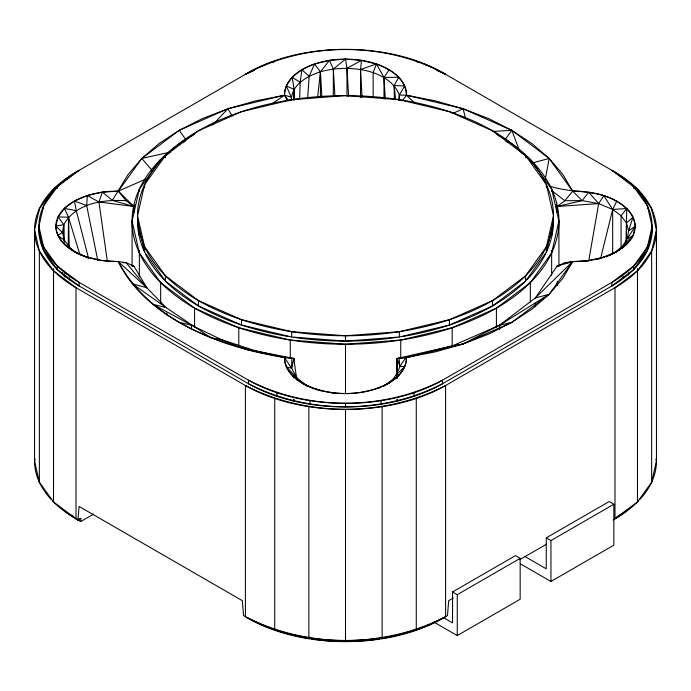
<?xml version="1.0" encoding="UTF-8"?>
<svg xmlns="http://www.w3.org/2000/svg" width="691" height="691" viewBox="0 0 691 691"><rect width="100%" height="100%" fill="white"/><g stroke="black" fill="none" stroke-linecap="round" stroke-linejoin="round"><path stroke-width="1.04" d="M320.434 97.621L320.443 71.769L314.578 63.995C300.706 69.022 285.029 78.783 284.537 95.211L287.326 100.903M333.321 95.963L333.33 69.04L329.477 60.376L314.578 63.995L309.153 76.269L307.625 98.804M346.977 96.256L346.986 68.254L345.5 59.132L329.477 60.376L320.443 71.769C307.659 75.941 291.187 84.673 291.464 100.074M360.538 97.466L360.547 69.463L361.523 60.376L345.5 59.132A60.981 35.206 0 0 0 284.537 95.211L272.202 103.702M373.149 97.371L373.149 72.598L376.422 63.995C390.294 69.022 405.971 78.783 406.463 95.211L415.058 103.27M317.584 97.431L320.443 71.769C337.657 67.036 356.107 67.234 373.149 72.598C384.222 76.649 395.14 83.481 399.355 95.047L406.463 95.211L435.572 100.921L463.143 108.772L488.701 118.636L511.815 130.34L532.087 143.685L549.172 158.446L572.666 191.165A60.981 35.206 0 0 1 635.15 226.363L633.008 235.614L622.505 246.16L622.505 248.319L622.505 246.16L635.15 226.363C633.897 209.848 617.892 200.468 603.787 195.588C585.968 190.457 567.19 192.046 549.483 186.043M293.718 401.609L293.718 399.458M293.77 377.882L293.77 375.723M63.71 238.645L63.762 224.67C75.561 203.094 103.788 199.258 126.09 200.718L133.942 206.479L133.942 211.878M293.623 401.575L293.632 399.424M293.545 401.54L293.563 399.389M64.246 275.89L64.263 273.74M68.271 246.307L68.495 217.233L64.444 208.345L74.429 201.064L87.36 195.544L102.346 192.167L118.334 191.165L145.87 179.012M609.047 255.506C618.644 251.17 627.713 244.942 633.008 235.614L627.238 238.723L628.594 230.837L635.15 226.363A60.981 35.206 0 0 1 572.666 261.561L562.776 278.361L549.172 294.28L532.087 309.041L511.815 322.386L488.701 334.09L463.143 343.954L452.294 345.906L406.463 357.515A60.981 35.206 0 0 1 345.5 393.585A60.981 35.206 0 0 1 284.537 357.515A235.199 135.79 0 0 1 118.334 261.561A60.981 35.206 0 0 1 55.85 226.363A60.981 35.206 0 0 1 118.334 191.165L133.942 206.479L133.899 211.869L133.942 206.479L135.151 204.717M294.003 100.126L294.072 89.355L292.198 77.245L300.179 82.264L299.626 99.461M293.96 100.152L294.072 89.355L286.29 85.934L291.239 97.111L291.723 100.307M69.471 279.907L69.506 277.756M557.058 211.878L557.058 206.479L564.91 200.718L582.185 200.606L598.665 203.62L612.667 209.468L626.728 208.509L626.046 241.34M606.24 256.897L616.752 251.559L603.787 257.138L588.741 260.55L572.666 261.561L549.172 294.28L499.498 325.228L452.294 345.906L397.187 358.465L396.962 378.331M211.601 337.795L221.906 339.851L256.387 351.054L284.537 357.515C284.796 370.998 296.068 380.059 307.003 385.941L296.88 377.856L291.645 368.346L291.852 358.37C225.853 347.737 151.977 324.338 118.334 261.561L102.018 260.516L86.781 256.992L79.275 254.262L88.603 258.209M399.251 100.031L399.355 95.047L404.71 85.934L394.12 85.537L394.38 99.513M133.821 211.861L133.942 206.479L112.383 200.364L102.346 192.167L98.96 202.005L107.399 261.699M296.828 380.015L293.813 358.465L256.387 351.054M97.742 260.317L86.669 205.529L87.36 195.544L98.96 202.005L133.942 206.479M613.098 519.96L637.482 501.942L651.63 482.232L656.45 461.078L656.45 229.922L651.63 208.768L637.482 189.058L614.99 172.128L442.516 72.555C382.874 41.831 308.126 41.831 248.484 72.555L76.01 172.128L53.518 189.058L39.37 208.768L34.55 229.922L34.55 461.078L39.37 482.232L53.518 501.942L76.01 518.872L77.902 519.96L79.094 506.425L242.325 600.669L243.508 615.577L245.4 616.666C306.942 648.365 384.058 648.365 445.6 616.666L447.492 615.577L448.675 600.669L453.339 597.974M64.315 510.563A137.198 79.215 0 0 0 79.094 520.651L80.692 521.575L80.985 518.19L77.902 519.96M398.75 100.359L399.355 95.047M300.179 82.264L301.855 69.756L309.153 76.269M588.697 261.034L598.665 203.62L603.787 195.588L612.667 209.468L621.071 215.73L626.495 223.012L628.594 230.837L633.008 217.112L626.495 223.012L626.495 240.243M545.208 179.591L549.172 158.446L511.815 130.34L463.143 108.772L406.463 95.211A60.981 35.206 0 0 0 345.5 59.132L333.33 69.04L334.928 95.868M307.003 385.941L292.44 375.731L296.88 377.856L286.35 366.938L291.645 368.346L293.813 358.465L284.537 357.515L246.048 349.421L221.906 339.851L191.502 325.228L152.849 304.265L166.186 307.676L210.574 337.588M38.903 229.922A137.198 79.215 0 0 0 79.094 285.927L57.284 269.525L43.585 250.418L38.903 229.922L38.903 226.363L43.585 205.858L57.284 186.76L79.094 170.349A137.198 79.215 0 0 0 79.094 282.377L79.094 285.927L248.484 383.73C308.126 414.445 382.874 414.445 442.516 383.73L611.906 285.927L633.716 269.525L647.415 250.418L652.097 229.922L652.097 226.363L647.415 205.858L633.716 186.76L611.906 170.349A137.198 79.215 0 0 1 611.906 282.377L611.906 285.927A137.198 79.215 0 0 0 652.097 229.922M34.55 461.078L35.008 459.066M132.076 265.275L132.076 221.025L139.349 189.135L160.666 159.422L169.995 152.4M137.518 215.696L144.609 184.618L165.382 155.656L198.438 130.789L241.513 111.7L291.671 99.711L345.5 95.617L399.329 99.711L449.487 111.7L492.562 130.789L525.618 155.656L546.391 184.618L553.482 215.696L553.482 221.025L546.391 252.103L525.618 281.064L492.562 305.932L449.487 325.02L399.329 337.009L345.5 341.104L291.671 337.009L241.513 325.02L198.438 305.932L165.382 281.064L144.609 252.103L137.518 221.025L137.518 215.696L144.609 246.773L144.609 252.103M546.391 252.103L546.391 246.773L553.482 215.696M521.005 152.4L530.334 159.422L551.651 189.135L558.924 221.025L551.651 252.923L530.334 282.636L496.414 308.16L452.216 327.741L400.737 340.05L345.5 344.248L290.263 340.05L238.784 327.741L194.586 308.16L160.666 282.636L139.349 252.923L132.076 221.025M647.415 250.418L647.415 246.86L652.097 226.363M651.63 482.232L651.63 251.075L656.45 229.922M79.828 254.357L68.495 217.233L58.104 216.879L63.762 224.67L62.406 232.556L64.505 240.382L63.935 243.88L78.333 253.925C67.554 248.104 56.463 239.302 55.859 226.069L58.104 216.879L64.444 208.345L76.295 210.712L88.388 257.665M600.583 258.555L612.667 209.468L616.752 201.167M621.96 248.242L622.505 246.16L626.728 244.217L614.705 252.681L622.505 246.16M383.712 386.062C394.794 380.266 406.213 371.076 406.463 357.515L397.187 358.465L397.265 371.387L397.187 358.465L406.463 357.515L435.572 351.805L463.143 343.954L499.498 325.228L535.3 297.976L549.172 294.28L511.815 322.386L463.143 343.954L406.463 357.515C398.862 364.684 398.042 375.636 389.819 382.287M112.383 200.364L128.224 174.365L141.828 158.446L158.913 143.685L179.185 130.34L202.299 118.636L227.857 108.772L255.428 100.921L284.537 95.211L291.239 97.111M383.997 98.986L383.997 77.452L389.145 69.756M572.666 261.561L557.058 266.165L535.3 297.976L572.666 261.561L564.91 262.675L557.058 266.165L559.174 265.871M144.609 246.773L165.382 275.735L198.438 300.602L241.513 319.683L291.671 331.68L345.5 335.766L399.329 331.68L449.487 319.683L492.562 300.602L525.618 275.735L546.391 246.773M38.903 226.363L43.585 246.86L57.284 265.966L79.094 282.377L248.484 380.171C308.126 410.886 382.874 410.886 442.516 380.171L611.906 282.377L633.716 265.966L647.415 246.86M651.63 251.075L637.482 270.786L614.99 287.706L445.6 385.509C384.058 417.2 306.942 417.2 245.4 385.509L76.01 287.706L53.518 270.786L39.37 251.075L34.55 229.922M505.035 139.729L511.815 130.34L519.615 151.122M402.197 100.938L406.463 95.211M557.179 211.861L557.058 206.479L557.136 211.869L557.058 206.479L582.185 200.606L588.741 192.176L598.665 203.62L557.058 206.479L555.987 204.683M626.728 208.509L621.071 215.73L621.071 248.043M531.915 163.067L549.172 158.446L562.776 174.365L572.666 191.165L564.91 200.718L551.668 190.578M212.595 125.002L227.857 108.772L284.537 95.211L288.803 100.938M232.202 115.958L227.857 108.772L179.185 130.34L141.828 158.446L118.334 191.165L126.09 200.718M183.564 142.191L185.257 140.912M191.191 136.447L194.586 133.899A213.424 123.223 0 0 0 190.828 136.127M616.942 516.859L619.456 514.968M398.076 375.973L383.643 385.923M80.692 521.575L93.691 514.061M443.311 617.555L452.553 622.902L452.553 591.962L515.451 555.642L520.159 558.363L520.159 599.261L457.261 635.573L434.069 622.185M524.935 556.497L546.253 568.805L546.253 537.866L609.142 501.554L613.85 504.266L613.85 545.164L550.952 581.477L520.34 563.804M452.553 591.962L457.261 594.675L520.159 558.363M546.253 537.866L550.952 540.578L613.85 504.266M519.563 559.736L546.616 544.119M246.886 617.529L248.484 618.445C308.126 649.169 382.874 649.169 442.516 618.445L444.114 617.529M313.982 388.912L302.382 383.28C329.123 397.023 362.732 396.971 389.318 382.866M452.32 113.635L463.143 108.772L465.466 118.178M254.202 70.43L245.4 74.334A141.56 81.728 0 0 1 257.674 68.029M271.788 62.639L274.724 61.344A141.56 81.728 0 0 0 271.718 62.371M596.938 259.617L603.787 257.138M385.276 98.994L383.997 77.452L376.422 63.995L360.547 69.463L362.058 97.457M376.707 388.627L379.791 387.729M584.69 261.535L588.741 260.55M511.815 322.386L499.498 325.228L499.498 329.547M169.77 152.245L141.828 158.446L152.236 170.608M55.859 226.069L63.762 224.67L63.978 240.831M557.058 266.165L559.114 265.862M492.588 131.445L511.815 130.34M383.997 77.452L398.802 77.245L394.12 85.537L395.598 99.331M123.041 262.692L126.09 262.675L133.942 266.165L146.786 287.767L166.186 307.676L132.361 283.785L146.786 287.767L126.09 262.675L118.334 261.561L146.786 287.767M564.91 262.675L568.071 262.753M397.187 358.465L397.239 371.395L397.187 358.465L399.761 366.282L404.736 366.748L396.928 374.038L398.88 375.394M131.851 265.88L133.942 266.165L131.808 265.836M330.039 392.436L336.033 393.594M179.185 322.386L191.502 325.228L191.502 329.547M376.422 63.995L361.523 60.376L346.986 68.254L348.627 96.274M321.272 390.925L315.156 388.921L316.504 389.862M86.669 205.529L74.429 201.064L76.295 210.712M419.212 62.639L416.276 61.344A141.56 81.728 0 0 1 419.282 62.371M436.798 70.43L445.6 74.334A141.56 81.728 0 0 0 433.326 68.029M88.629 257.916L73.712 251.256L69.929 247.663L64.505 240.382L57.845 235.285L62.406 232.556L56.584 226.795M499.809 136.447L496.414 133.899A213.424 123.223 0 0 1 500.172 136.127M505.743 140.912L507.436 142.191M71.544 514.968L74.058 516.859M76.571 518.76L79.094 520.651L79.094 518.872M572.666 191.165L582.185 200.606M179.185 130.34L185.965 139.729M284.537 357.515L291.645 368.346M655.992 459.066L656.45 461.078M166.781 313.032L167.015 315.174M399.148 358.37L399.761 366.282M320.443 71.769L321.902 97.552M68.495 217.233L69.264 247.43M557.395 281.254L557.49 285.564M623.144 276.331L623.196 278.49M557.292 282.317L557.343 285.547M64.833 274.906L64.859 277.065M557.188 283.37L557.196 285.521M397.437 399.389L397.455 401.54M397.368 399.424L397.377 401.575M397.282 399.458L397.282 401.609M62.484 272.418L62.492 274.577M651.63 208.768L651.63 210.919M651.63 233.498L651.63 235.648M647.415 205.858L647.415 208.527M637.482 189.058L637.482 191.208M637.482 268.618L637.482 501.942M633.716 186.76L633.716 188.531M633.716 265.966L633.716 269.525M628.594 272.85L628.594 275.001M612.667 209.468L612.667 253.623M558.924 221.025L558.924 265.275M557.058 283.44L557.058 285.599M551.651 189.135L551.651 191.295M551.651 227.987L551.651 235.545M551.651 250.652L551.651 275.588M550.952 540.578L550.952 581.477M546.391 184.618L546.391 187.814M535.3 303.375L535.3 306.614M530.334 281.375L530.334 302.062M525.618 155.656L525.618 157.79M525.618 275.735L525.618 281.064M496.414 308.16L496.414 327.586M492.562 300.602L492.562 305.932M457.261 594.675L457.261 635.573M452.216 327.741L452.216 346.087M449.487 319.683L449.487 325.02M416.276 398.491L416.276 629.656M414.099 392.764L414.099 396.314M400.737 340.05L400.737 358.396M399.329 331.68L399.329 337.009M397.187 399.493L397.187 401.652M382.14 406.662L382.14 637.819M381.009 400.676L381.009 404.226M381.009 637.171L381.009 638.95M345.5 335.766L345.5 341.104M345.5 344.248L345.5 393.896M345.5 403.371L345.5 406.93M345.5 409.443L345.5 641.645M309.991 400.676L309.991 404.226M309.991 637.171L309.991 638.95M308.86 406.662L308.86 637.819M293.813 399.493L293.813 401.652M291.671 331.68L291.671 337.009M290.263 340.05L290.263 358.396M276.901 392.764L276.901 396.314M274.724 398.491L274.724 629.656M241.513 319.683L241.513 325.02M238.784 326.938L238.784 346.087M198.438 300.602L198.438 305.932M194.586 308.16L194.586 327.586M165.382 155.656L165.382 157.79M165.382 275.735L165.382 281.064M160.666 281.375L160.666 303.142M144.609 184.618L144.609 187.814M139.349 189.135L139.349 191.295M139.349 227.987L139.349 235.545M139.349 250.652L139.349 276.659M57.284 186.76L57.284 188.531M57.284 265.966L57.284 269.525M53.518 189.058L53.518 191.208M53.518 268.618L53.518 501.942M43.585 205.858L43.585 208.527M43.585 246.86L43.585 250.418M39.37 208.768L39.37 210.919M39.37 233.498L39.37 235.648M39.37 251.075L39.37 482.232M553.448 218.987A207.982 120.079 0 0 1 546.831 251.144M545.493 253.994A207.982 120.079 0 0 1 527.103 279.553M524.84 281.833A207.982 120.079 0 0 1 403.216 336.387M396.815 337.389A207.982 120.079 0 0 1 294.185 337.389M287.784 336.387A207.982 120.079 0 0 1 166.16 281.833M163.897 279.553A207.982 120.079 0 0 1 145.507 253.994M144.169 251.144A207.982 120.079 0 0 1 137.552 218.987M502.02 137.259A213.424 123.223 0 0 1 494.497 309.248A213.424 123.223 0 0 1 196.503 309.248A213.424 123.223 0 0 1 188.98 137.259M52.758 501.174A141.56 81.728 0 0 0 76.01 518.872L76.01 287.706A141.56 81.728 0 0 1 76.01 172.128M51.264 499.61A141.56 81.728 0 0 1 34.602 458.954M259.669 67.131A141.56 81.728 0 0 1 266.856 64.168M424.144 64.168A141.56 81.728 0 0 1 431.331 67.131M626.685 510.563A137.198 79.215 0 0 1 613.789 519.546M656.398 458.954A141.56 81.728 0 0 1 639.736 499.61M638.242 501.174A141.56 81.728 0 0 1 614.99 518.872L614.99 287.706A141.56 81.728 0 0 0 614.99 172.128M442.516 618.445A137.198 79.215 0 0 1 381.691 638.847M379.609 639.158A137.198 79.215 0 0 1 311.391 639.158M309.309 638.847A137.198 79.215 0 0 1 248.484 618.445M248.484 72.555A137.198 79.215 0 0 1 442.516 72.555M293.813 358.465L293.813 360.624L293.813 358.465M397.23 377.882L397.23 375.723L397.187 377.899M445.6 616.666L445.6 385.509A141.56 81.728 0 0 1 245.4 385.509L245.4 616.666A141.56 81.728 0 0 0 445.6 616.666M442.516 383.73L442.516 380.171A137.198 79.215 0 0 1 248.484 380.171L248.484 383.73A137.198 79.215 0 0 0 442.516 383.73M208.371 305.975A207.982 120.079 0 0 0 549.483 239.121A207.982 120.079 0 0 0 278.646 101.992A207.982 120.079 0 0 0 208.371 305.975"/></g></svg>
